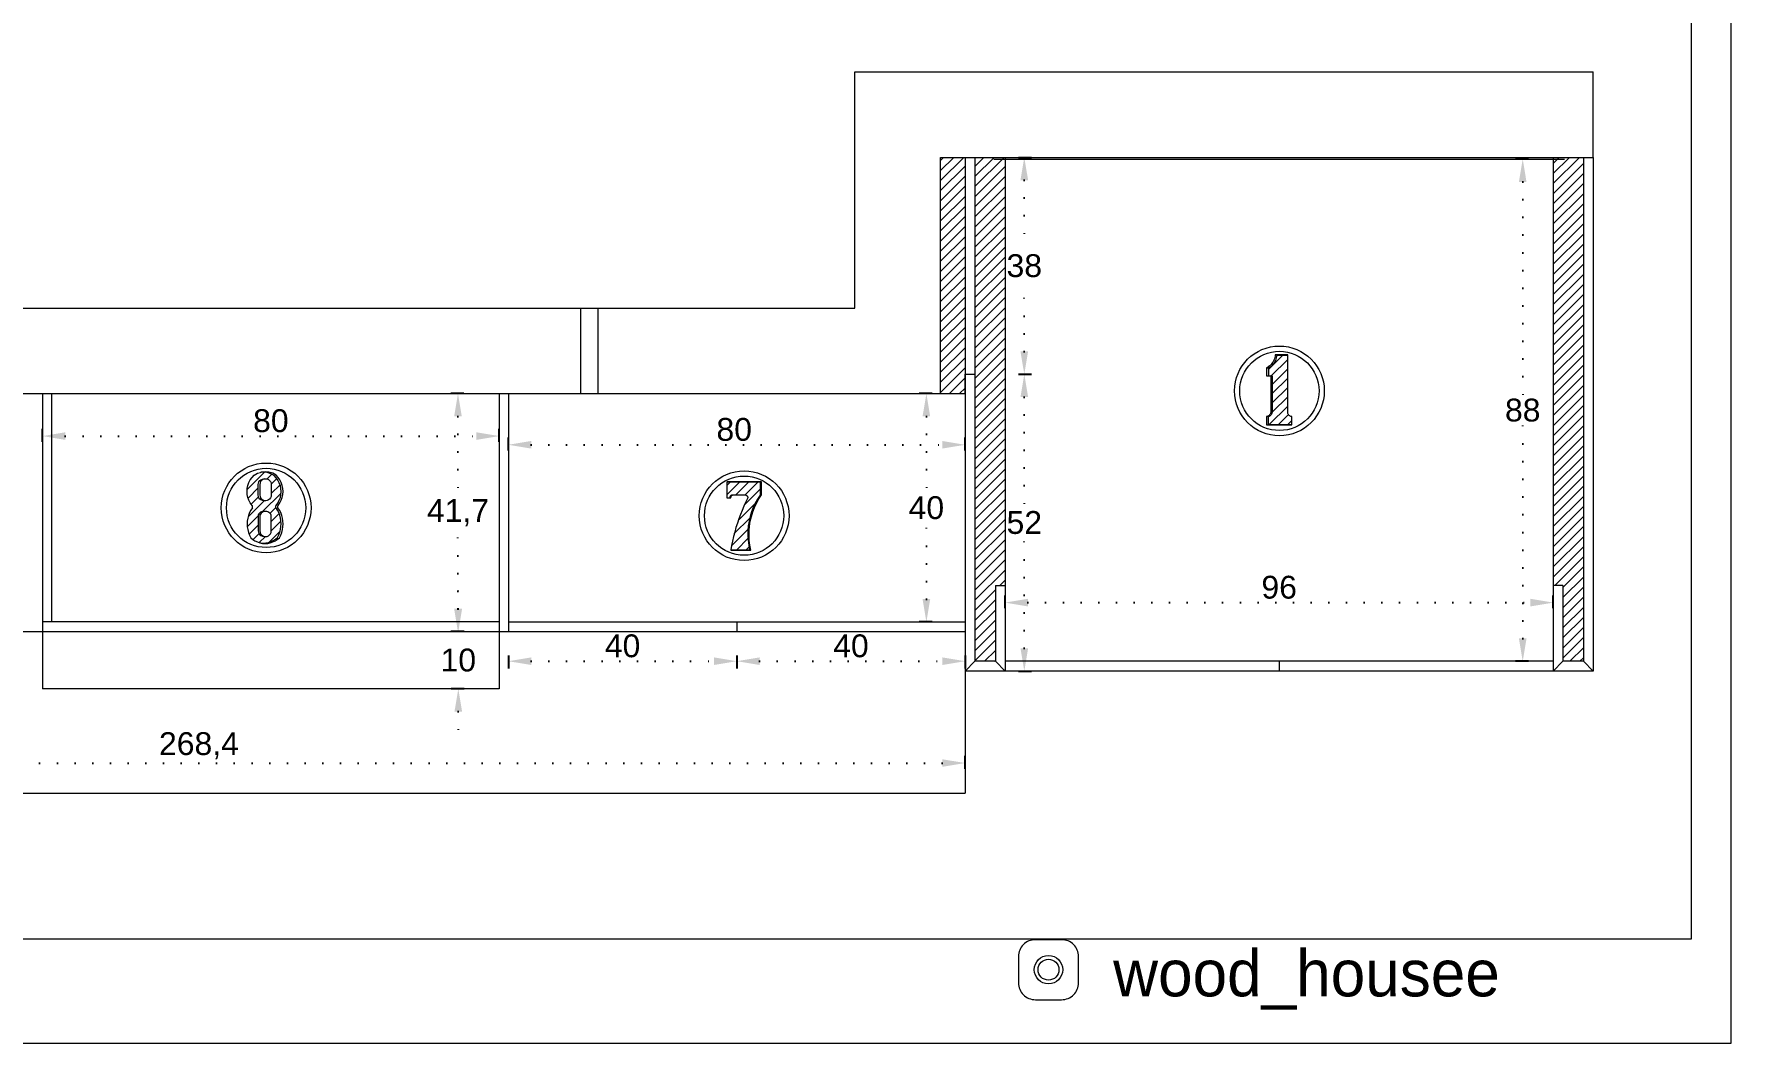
# Model space of a CAD drawing. Header units: inches. Extents: x 352 to 11605, y -941 to 2503.
# Drawn here: x 7781.8 to 8079, y 1293.2 to 1470 of the extents above; entities that cross this region are included whole.
import ezdxf

# ---------------------------------------------------------------- set-up
doc = ezdxf.new("R2010")
doc.units = ezdxf.units.IN
doc.header["$MEASUREMENT"] = 0
doc.linetypes.add('ACAD_ISO07W100', pattern=[3, 0, -3])
doc.styles.get("Standard").update_dxf_attribs({"font": 'arial.ttf'})
doc.dimstyles.new('ISO-25', dxfattribs={"dimtxt": 4, "dimasz": 4, "dimexe": 1.25, "dimexo": 0.625, "dimtad": 1, "dimtih": 1, "dimtoh": 1, "dimdec": 1, "dimtxsty": 'Standard', "dimcen": 2.5, "dimadec": 0, "dimazin": 0, "dimtfac": 1, "dimtdec": 1, "dimtmove": 0, "dimatfit": 3, "dimfxl": 1, "dimfxlon": 1, "dimarcsym": 0})
pattern_1 = [(45, (2015.9359, 704.5367), (-0.88388348, 0.88388348), [])]

# ---------------------------------------------------------------- blocks, each defined once
blk = doc.blocks.new('*D296')
at = {"color": 0, "lineweight": -2, "transparency": 16777216}
for p, q in [((7864.86, 1397), (7864.86, 1399.25)), ((7944.86, 1397), (7944.86, 1399.25))]:
    blk.add_line(p, q, dxfattribs=at)
at = {"color": 0, "linetype": 'ACAD_ISO07W100', "lineweight": -2, "transparency": 16777216}
blk.add_line((7868.86, 1398), (7940.86, 1398), dxfattribs=at)
at = {"color": 0, "transparency": 16777216}
for points in [[(7868.86, 1398.67), (7868.86, 1397.34), (7864.86, 1398)], [(7940.86, 1398.67), (7940.86, 1397.34), (7944.86, 1398)]]:
    blk.add_solid(points, dxfattribs=at)
at = {"layer": 'Defpoints', "color": 0, "transparency": 16777216}
for p in [(7944.86, 1398), (7864.86, 1366.96), (7944.86, 1336.96)]:
    blk.add_point(p, dxfattribs=at)
at = {"color": 0, "lineweight": 20, "transparency": 16777216, "insert": (7904.41, 1400.67), "char_height": 4, "attachment_point": 5}
blk.add_mtext('80', dxfattribs=at)
blk = doc.blocks.new('*D297')
at = {"color": 0, "lineweight": -2, "transparency": 16777216}
for p, q in [((7864.86, 1361.08), (7864.86, 1358.83)), ((7904.86, 1361.08), (7904.86, 1358.83))]:
    blk.add_line(p, q, dxfattribs=at)
at = {"color": 0, "linetype": 'ACAD_ISO07W100', "lineweight": -2, "transparency": 16777216}
blk.add_line((7868.86, 1360.08), (7900.86, 1360.08), dxfattribs=at)
at = {"color": 0, "transparency": 16777216}
for points in [[(7868.86, 1360.75), (7868.86, 1359.42), (7864.86, 1360.08)], [(7900.86, 1360.75), (7900.86, 1359.42), (7904.86, 1360.08)]]:
    blk.add_solid(points, dxfattribs=at)
at = {"layer": 'Defpoints', "color": 0, "transparency": 16777216}
for p in [(7864.86, 1365.26), (7904.86, 1366.96), (7904.86, 1360.08)]:
    blk.add_point(p, dxfattribs=at)
at = {"color": 0, "lineweight": 20, "transparency": 16777216, "insert": (7884.86, 1362.75), "char_height": 4, "attachment_point": 5}
blk.add_mtext('40', dxfattribs=at)
blk = doc.blocks.new('*D298')
at = {"color": 0, "lineweight": -2, "transparency": 16777216}
for p, q in [((7904.86, 1361.08), (7904.86, 1358.83)), ((7944.86, 1361.08), (7944.86, 1358.83))]:
    blk.add_line(p, q, dxfattribs=at)
at = {"color": 0, "linetype": 'ACAD_ISO07W100', "lineweight": -2, "transparency": 16777216}
blk.add_line((7908.86, 1360.08), (7940.86, 1360.08), dxfattribs=at)
at = {"color": 0, "transparency": 16777216}
for points in [[(7908.86, 1360.75), (7908.86, 1359.42), (7904.86, 1360.08)], [(7940.86, 1360.75), (7940.86, 1359.42), (7944.86, 1360.08)]]:
    blk.add_solid(points, dxfattribs=at)
at = {"layer": 'Defpoints', "color": 0, "transparency": 16777216}
for p in [(7904.86, 1366.96), (7944.86, 1365.26), (7944.86, 1360.08)]:
    blk.add_point(p, dxfattribs=at)
at = {"color": 0, "lineweight": 20, "transparency": 16777216, "insert": (7924.86, 1362.75), "char_height": 4, "attachment_point": 5}
blk.add_mtext('40', dxfattribs=at)
blk = doc.blocks.new('*D302')
at = {"color": 0, "lineweight": -2, "transparency": 16777216}
for p, q in [((7783.26, 1398.53), (7783.26, 1400.78)), ((7863.26, 1398.53), (7863.26, 1400.78))]:
    blk.add_line(p, q, dxfattribs=at)
at = {"color": 0, "linetype": 'ACAD_ISO07W100', "lineweight": -2, "transparency": 16777216}
blk.add_line((7787.26, 1399.53), (7859.26, 1399.53), dxfattribs=at)
at = {"color": 0, "transparency": 16777216}
for points in [[(7787.26, 1400.19), (7787.26, 1398.86), (7783.26, 1399.53)], [(7859.26, 1400.19), (7859.26, 1398.86), (7863.26, 1399.53)]]:
    blk.add_solid(points, dxfattribs=at)
at = {"layer": 'Defpoints', "color": 0, "transparency": 16777216}
for p in [(7863.26, 1399.53), (7783.26, 1365.26), (7863.26, 1365.26)]:
    blk.add_point(p, dxfattribs=at)
at = {"color": 0, "lineweight": 20, "transparency": 16777216, "insert": (7823.26, 1402.2), "char_height": 4, "attachment_point": 5}
blk.add_mtext('80', dxfattribs=at)
blk = doc.blocks.new('*D305')
at = {"color": 0, "lineweight": -2, "transparency": 16777216}
for p, q in [((8043.52, 1448.06), (8041.27, 1448.06)), ((8043.52, 1360.06), (8041.27, 1360.06))]:
    blk.add_line(p, q, dxfattribs=at)
at = {"color": 0, "linetype": 'ACAD_ISO07W100', "lineweight": -2, "transparency": 16777216}
for p, q in [((8042.52, 1444.06), (8042.52, 1406.73)), ((8042.52, 1364.06), (8042.52, 1401.39))]:
    blk.add_line(p, q, dxfattribs=at)
at = {"color": 0, "transparency": 16777216}
for points in [[(8041.85, 1444.06), (8043.18, 1444.06), (8042.52, 1448.06)], [(8041.85, 1364.06), (8043.18, 1364.06), (8042.52, 1360.06)]]:
    blk.add_solid(points, dxfattribs=at)
at = {"layer": 'Defpoints', "color": 0, "transparency": 16777216}
for p in [(8049.86, 1448.06), (8042.52, 1360.06), (8049.86, 1360.06)]:
    blk.add_point(p, dxfattribs=at)
at = {"color": 0, "lineweight": 20, "transparency": 16777216, "insert": (8042.52, 1404.06), "char_height": 4, "attachment_point": 5}
blk.add_mtext('88', dxfattribs=at)
blk = doc.blocks.new('*D306')
at = {"color": 0, "lineweight": -2, "transparency": 16777216}
for p, q in [((7951.86, 1369.35), (7951.86, 1371.6)), ((8047.86, 1369.35), (8047.86, 1371.6))]:
    blk.add_line(p, q, dxfattribs=at)
at = {"color": 0, "linetype": 'ACAD_ISO07W100', "lineweight": -2, "transparency": 16777216}
blk.add_line((7955.86, 1370.35), (8043.86, 1370.35), dxfattribs=at)
at = {"color": 0, "transparency": 16777216}
for points in [[(7955.86, 1371.02), (7955.86, 1369.68), (7951.86, 1370.35)], [(8043.86, 1371.02), (8043.86, 1369.68), (8047.86, 1370.35)]]:
    blk.add_solid(points, dxfattribs=at)
at = {"layer": 'Defpoints', "color": 0, "transparency": 16777216}
for p in [(8047.86, 1370.35), (7951.86, 1360.06), (8047.86, 1360.06)]:
    blk.add_point(p, dxfattribs=at)
at = {"color": 0, "lineweight": 20, "transparency": 16777216, "insert": (7999.86, 1373.02), "char_height": 4, "attachment_point": 5}
blk.add_mtext('96', dxfattribs=at)
blk = doc.blocks.new('*D303')
at = {"color": 0, "lineweight": -2, "transparency": 16777216}
for p, q in [((7939.07, 1406.96), (7936.82, 1406.96)), ((7939.07, 1366.96), (7936.82, 1366.96))]:
    blk.add_line(p, q, dxfattribs=at)
at = {"color": 0, "linetype": 'ACAD_ISO07W100', "lineweight": -2, "transparency": 16777216}
for p, q in [((7938.07, 1402.96), (7938.07, 1389.63)), ((7938.07, 1370.96), (7938.07, 1384.29))]:
    blk.add_line(p, q, dxfattribs=at)
at = {"color": 0, "transparency": 16777216}
for points in [[(7937.4, 1402.96), (7938.74, 1402.96), (7938.07, 1406.96)], [(7937.4, 1370.96), (7938.74, 1370.96), (7938.07, 1366.96)]]:
    blk.add_solid(points, dxfattribs=at)
at = {"layer": 'Defpoints', "color": 0, "transparency": 16777216}
for p in [(7944.86, 1406.96), (7938.07, 1366.96), (7944.86, 1366.96)]:
    blk.add_point(p, dxfattribs=at)
at = {"color": 0, "lineweight": 20, "transparency": 16777216, "insert": (7938.07, 1386.96), "char_height": 4, "attachment_point": 5}
blk.add_mtext('40', dxfattribs=at)
blk = doc.blocks.new('*D295')
at = {"color": 0, "lineweight": -2, "transparency": 16777216}
for p, q in [((7857.03, 1406.96), (7854.78, 1406.96)), ((7857.03, 1365.26), (7854.78, 1365.26))]:
    blk.add_line(p, q, dxfattribs=at)
at = {"color": 0, "linetype": 'ACAD_ISO07W100', "lineweight": -2, "transparency": 16777216}
for p, q in [((7856.03, 1402.96), (7856.03, 1389.14)), ((7856.03, 1369.26), (7856.03, 1383.08))]:
    blk.add_line(p, q, dxfattribs=at)
at = {"color": 0, "transparency": 16777216}
for points in [[(7855.36, 1402.96), (7856.7, 1402.96), (7856.03, 1406.96)], [(7855.36, 1369.26), (7856.7, 1369.26), (7856.03, 1365.26)]]:
    blk.add_solid(points, dxfattribs=at)
at = {"layer": 'Defpoints', "color": 0, "transparency": 16777216}
for p in [(7856.03, 1406.96), (7861.86, 1406.96), (7861.86, 1365.26)]:
    blk.add_point(p, dxfattribs=at)
at = {"color": 0, "lineweight": 20, "transparency": 16777216, "insert": (7856.03, 1386.11), "char_height": 4, "attachment_point": 5}
blk.add_mtext('41,7', dxfattribs=at)
blk = doc.blocks.new('*D307')
at = {"color": 0, "lineweight": -2, "transparency": 16777216}
for p, q in [((7954.22, 1410.36), (7956.47, 1410.36)), ((7954.22, 1358.36), (7956.47, 1358.36))]:
    blk.add_line(p, q, dxfattribs=at)
at = {"color": 0, "linetype": 'ACAD_ISO07W100', "lineweight": -2, "transparency": 16777216}
for p, q in [((7955.22, 1406.36), (7955.22, 1387.03)), ((7955.22, 1362.36), (7955.22, 1381.69))]:
    blk.add_line(p, q, dxfattribs=at)
at = {"color": 0, "transparency": 16777216}
for points in [[(7954.55, 1406.36), (7955.89, 1406.36), (7955.22, 1410.36)], [(7954.55, 1362.36), (7955.89, 1362.36), (7955.22, 1358.36)]]:
    blk.add_solid(points, dxfattribs=at)
at = {"layer": 'Defpoints', "color": 0, "transparency": 16777216}
for p in [(7946.56, 1410.36), (7946.56, 1358.36), (7955.22, 1358.36)]:
    blk.add_point(p, dxfattribs=at)
at = {"color": 0, "lineweight": 20, "transparency": 16777216, "insert": (7955.22, 1384.36), "char_height": 4, "attachment_point": 5}
blk.add_mtext('52', dxfattribs=at)
blk = doc.blocks.new('*D308')
at = {"color": 0, "lineweight": -2, "transparency": 16777216}
for p, q in [((7954.22, 1448.36), (7956.47, 1448.36)), ((7954.22, 1410.36), (7956.47, 1410.36))]:
    blk.add_line(p, q, dxfattribs=at)
at = {"color": 0, "linetype": 'ACAD_ISO07W100', "lineweight": -2, "transparency": 16777216}
for p, q in [((7955.22, 1444.36), (7955.22, 1432.03)), ((7955.22, 1414.36), (7955.22, 1426.69))]:
    blk.add_line(p, q, dxfattribs=at)
at = {"color": 0, "transparency": 16777216}
for points in [[(7954.55, 1444.36), (7955.89, 1444.36), (7955.22, 1448.36)], [(7954.55, 1414.36), (7955.89, 1414.36), (7955.22, 1410.36)]]:
    blk.add_solid(points, dxfattribs=at)
at = {"layer": 'Defpoints', "color": 0, "transparency": 16777216}
for p in [(7946.56, 1448.36), (7955.22, 1448.36), (7946.56, 1410.36)]:
    blk.add_point(p, dxfattribs=at)
at = {"color": 0, "lineweight": 20, "transparency": 16777216, "insert": (7955.22, 1429.36), "char_height": 4, "attachment_point": 5}
blk.add_mtext('38', dxfattribs=at)
blk = doc.blocks.new('*D309')
at = {"color": 0, "linetype": 'ACAD_ISO07W100', "lineweight": -2, "transparency": 16777216}
for p, q in [((7856.09, 1369.26), (7856.09, 1373.26)), ((7856.09, 1365.26), (7856.09, 1362.93)), ((7856.09, 1355.26), (7856.09, 1357.59)), ((7856.09, 1351.26), (7856.09, 1347.26))]:
    blk.add_line(p, q, dxfattribs=at)
at = {"color": 0, "lineweight": -2, "transparency": 16777216}
for p, q in [((7857.09, 1365.26), (7854.84, 1365.26)), ((7857.09, 1355.26), (7854.84, 1355.26))]:
    blk.add_line(p, q, dxfattribs=at)
at = {"color": 0, "transparency": 16777216}
for points in [[(7855.42, 1369.26), (7856.75, 1369.26), (7856.09, 1365.26)], [(7855.42, 1351.26), (7856.75, 1351.26), (7856.09, 1355.26)]]:
    blk.add_solid(points, dxfattribs=at)
at = {"layer": 'Defpoints', "color": 0, "transparency": 16777216}
for p in [(7863.26, 1365.26), (7856.09, 1355.26), (7863.26, 1355.26)]:
    blk.add_point(p, dxfattribs=at)
at = {"color": 0, "lineweight": 20, "transparency": 16777216, "insert": (7856.09, 1360.26), "char_height": 4, "attachment_point": 5}
blk.add_mtext('10', dxfattribs=at)
blk = doc.blocks.new('*D490')
at = {"color": 0, "lineweight": -2, "transparency": 16777216}
for p, q in [((7676.46, 1341.24), (7676.46, 1343.49)), ((7944.86, 1341.24), (7944.86, 1343.49))]:
    blk.add_line(p, q, dxfattribs=at)
at = {"color": 0, "linetype": 'ACAD_ISO07W100', "lineweight": -2, "transparency": 16777216}
blk.add_line((7940.86, 1342.24), (7680.46, 1342.24), dxfattribs=at)
at = {"color": 0, "transparency": 16777216}
for points in [[(7680.46, 1342.9), (7680.46, 1341.57), (7676.46, 1342.24)], [(7940.86, 1342.9), (7940.86, 1341.57), (7944.86, 1342.24)]]:
    blk.add_solid(points, dxfattribs=at)
at = {"layer": 'Defpoints', "color": 0, "transparency": 16777216}
for p in [(7676.46, 1342.24), (7676.46, 1336.96), (7944.86, 1336.96)]:
    blk.add_point(p, dxfattribs=at)
at = {"color": 0, "lineweight": 20, "transparency": 16777216, "insert": (7810.66, 1345.27), "char_height": 4, "attachment_point": 5}
blk.add_mtext('268,4', dxfattribs=at)

msp = doc.modelspace()

# ---------------------------------------------------------------- hatches: boundary and pattern name
at = {"lineweight": 20}
h = msp.add_hatch(dxfattribs=at)
h.set_pattern_fill('ANSI31', color=256, scale=10)
h.set_pattern_definition(pattern_1)
h.paths.add_polyline_path([(7940.56, 1406.96), (7944.86, 1406.96), (7944.86, 1448.36), (7940.56, 1448.36)])
h = msp.add_hatch(dxfattribs=at)
h.set_pattern_fill('ANSI31', color=256, scale=10)
h.set_pattern_definition(pattern_1)
h.paths.add_polyline_path([(8053.16, 1448.36), (8047.86, 1448.36), (8047.86, 1373.36), (8049.56, 1373.36), (8049.56, 1360.06), (8053.16, 1360.06)])
h.paths.add_polyline_path([(7946.56, 1360.06), (7950.16, 1360.06), (7950.16, 1373.36), (7951.86, 1373.36), (7951.86, 1448.36), (7946.56, 1448.36)])
h = msp.add_hatch(dxfattribs=at)
h.set_pattern_fill('ANSI31', color=256, scale=9.218651)
h.set_pattern_definition([(45, (7252.1099, 1952.7349), (-0.8148213, 0.8148213), [])])
h.paths.add_polyline_path([(8001.88, 1402.98), (8001.79, 1403.03), (8001.7, 1403.08), (8001.62, 1403.14), (8001.55, 1403.22), (8001.49, 1403.29), (8001.44, 1403.38), (8001.4, 1403.47), (8001.37, 1403.57), (8001.35, 1403.67), (8001.35, 1403.77), (8001.35, 1413.69), (7999.49, 1413.69), (7999.46, 1413.46), (7999.41, 1413.23), (7999.34, 1413.01), (7999.26, 1412.79), (7999.15, 1412.58), (7999.03, 1412.38), (7998.89, 1412.2), (7998.74, 1412.02), (7998.57, 1411.86), (7998.38, 1411.72), (7998.19, 1411.59), (7997.98, 1411.48), (7997.98, 1410.07), (7998.39, 1410.07), (7998.7, 1410.05), (7998.7, 1403.81), (7998.68, 1403.71), (7998.66, 1403.61), (7998.63, 1403.52), (7998.59, 1403.44), (7998.53, 1403.35), (7998.47, 1403.28), (7998.41, 1403.21), (7998.33, 1403.14), (7998.25, 1403.09), (7998.17, 1403.04), (7998.08, 1403.01), (7997.98, 1402.98), (7997.98, 1401.55), (8002.07, 1401.55), (8002.07, 1402.93), (8001.97, 1402.95)])
h = msp.add_hatch(dxfattribs=at)
h.set_pattern_fill('ANSI31', color=256, scale=9.218651)
h.set_pattern_definition([(45, (7200.0683, 1933.0256), (-0.8148213, 0.8148213), [])])
h.paths.add_polyline_path([(7824.14, 1387.31), (7824.2, 1387.37), (7824.5, 1387.8), (7824.74, 1388.27), (7824.92, 1388.76), (7825.02, 1389.27), (7825.06, 1389.8), (7825.02, 1390.32), (7824.92, 1390.83), (7824.74, 1391.33), (7824.5, 1391.79), (7824.2, 1392.22), (7823.85, 1392.61), (7823.26, 1392.94), (7822.61, 1393.15), (7821.94, 1393.21), (7821.43, 1393.16), (7820.91, 1393), (7820.32, 1392.66), (7819.96, 1392.27), (7819.66, 1391.84), (7819.41, 1391.37), (7819.24, 1390.87), (7819.13, 1390.35), (7819.1, 1389.82), (7819.13, 1389.3), (7819.24, 1388.78), (7819.41, 1388.28), (7819.66, 1387.81), (7819.96, 1387.37), (7820.02, 1387.31), (7820.02, 1386.98), (7819.74, 1386.56), (7819.51, 1386.11), (7819.33, 1385.63), (7819.2, 1385.14), (7819.12, 1384.64), (7819.1, 1384.13), (7819.12, 1383.63), (7819.2, 1383.13), (7819.33, 1382.64), (7819.51, 1382.16), (7819.74, 1381.71), (7820.1, 1381.41), (7820.48, 1381.16), (7820.9, 1380.97), (7821.3, 1380.83), (7821.49, 1380.8), (7821.94, 1380.77), (7822.4, 1380.8), (7822.84, 1380.88), (7823.28, 1381.03), (7823.69, 1381.22), (7824.07, 1381.47), (7824.42, 1381.76), (7824.65, 1382.21), (7824.83, 1382.68), (7824.95, 1383.17), (7825.03, 1383.66), (7825.06, 1384.16), (7825.03, 1384.67), (7824.95, 1385.16), (7824.83, 1385.65), (7824.65, 1386.12), (7824.42, 1386.56), (7824.14, 1386.99)])
h.paths.add_polyline_path([(7822.74, 1386.26), (7822.93, 1386.16), (7823.09, 1386.03), (7823.23, 1385.87), (7823.33, 1385.69), (7823.33, 1382.91), (7823.3, 1382.65), (7823.2, 1382.41), (7823.04, 1382.21), (7822.83, 1382.05), (7822.59, 1381.95), (7822.33, 1381.91), (7822.07, 1381.95), (7821.77, 1382), (7821.53, 1382.1), (7821.33, 1382.25), (7821.17, 1382.46), (7821.07, 1382.7), (7821.04, 1382.95), (7821.04, 1385.7), (7821.14, 1385.88), (7821.28, 1386.04), (7821.44, 1386.17), (7821.62, 1386.27), (7821.82, 1386.32), (7822.03, 1386.34), (7822.33, 1386.34), (7822.54, 1386.32)], flags=16)
h.paths.add_polyline_path([(7822.59, 1388.24), (7822.33, 1388.2), (7822.03, 1388.19), (7821.77, 1388.23), (7821.53, 1388.33), (7821.33, 1388.48), (7821.17, 1388.69), (7821.07, 1388.93), (7821.04, 1389.18), (7821.04, 1391.02), (7821.07, 1391.27), (7821.17, 1391.51), (7821.33, 1391.72), (7821.53, 1391.87), (7821.77, 1391.97), (7822.07, 1392.02), (7822.33, 1392.05), (7822.59, 1392.02), (7822.83, 1391.92), (7823.04, 1391.76), (7823.2, 1391.55), (7823.3, 1391.31), (7823.33, 1391.05), (7823.33, 1389.2), (7823.3, 1388.94), (7823.2, 1388.7), (7823.04, 1388.5), (7822.83, 1388.34)], flags=16)
h = msp.add_hatch(dxfattribs=at)
h.set_pattern_fill('ANSI31', color=256, scale=9.218651)
h.set_pattern_definition([(45, (7265.8435, 1931.8548), (-0.8148213, 0.8148213), [])])
h.paths.add_polyline_path([(7906.88, 1383.78), (7907.02, 1384.61), (7907.21, 1385.43), (7907.45, 1386.23), (7907.75, 1387.01), (7908.11, 1387.77), (7908.52, 1388.5), (7908.98, 1389.2), (7908.98, 1391.46), (7903.11, 1391.46), (7903.11, 1388.71), (7903.63, 1388.71), (7903.63, 1388.78), (7903.68, 1388.91), (7903.75, 1389.02), (7903.86, 1389.12), (7903.98, 1389.18), (7904.01, 1389.18), (7903.95, 1389.16), (7903.89, 1389.13), (7903.83, 1389.09), (7903.78, 1389.05), (7903.73, 1389), (7903.7, 1388.94), (7903.67, 1388.88), (7903.64, 1388.81), (7903.63, 1388.75), (7903.63, 1388.71), (7903.81, 1388.71), (7903.82, 1388.81), (7903.86, 1388.94), (7903.94, 1389.06), (7904.04, 1389.15), (7904.17, 1389.21), (7904.27, 1389.23), (7904.34, 1389.23), (7906.31, 1389.23), (7906.43, 1389.21), (7906.56, 1389.15), (7906.66, 1389.06), (7906.74, 1388.94), (7906.78, 1388.81), (7906.78, 1388.71), (7906.44, 1387.98), (7906.1, 1387.25), (7905.79, 1386.51), (7905.5, 1385.76), (7905.22, 1385.01), (7904.96, 1384.24), (7904.72, 1383.48), (7904.5, 1382.7), (7904.3, 1381.92), (7904.12, 1381.14), (7903.95, 1380.35), (7903.82, 1379.62), (7907.11, 1379.62), (7906.95, 1380.44), (7906.84, 1381.28), (7906.8, 1382.11), (7906.81, 1382.95)])

# ---------------------------------------------------------------- linework, layer by layer
for p, q in [((7925.56, 1421.96), (7925.56, 1463.36)), ((7925.56, 1463.36), (8054.86, 1463.36)), ((8054.86, 1448.36), (8054.86, 1463.36)), ((7940.56, 1406.96), (7940.56, 1448.36)), ((7940.56, 1448.36), (8054.86, 1448.36)), ((7944.86, 1448.36), (7944.86, 1336.96)), ((7946.56, 1448.36), (7946.56, 1360.06)), ((7949.86, 1448.06), (8049.86, 1448.06)), ((7951.86, 1448.36), (7951.86, 1358.36)), ((8047.86, 1448.36), (8047.86, 1358.36)), ((8053.16, 1448.36), (8053.16, 1360.06)), ((8054.86, 1448.36), (8054.86, 1358.36)), ((7606.76, 1421.96), (7925.56, 1421.96)), ((7877.56, 1406.96), (7877.56, 1421.96)), ((7880.56, 1406.96), (7880.56, 1421.96)), ((7944.86, 1406.96), (7944.86, 1410.36)), ((7944.86, 1410.36), (7946.56, 1410.36)), ((7997.98, 1411.48), (7997.98, 1410.07)), ((7679.56, 1406.96), (7944.86, 1406.96)), ((7783.26, 1406.96), (7783.26, 1365.26)), ((7783.26, 1406.96), (7783.26, 1365.26)), ((7784.86, 1406.96), (7784.86, 1366.96)), ((7863.26, 1406.96), (7863.26, 1365.26)), ((7864.86, 1406.96), (7864.86, 1365.26)), ((7864.86, 1406.96), (7864.86, 1365.26)), ((7997.98, 1401.55), (8002.07, 1401.55)), ((7822.12, 1386.32), (7821.92, 1386.26)), ((7822.33, 1386.34), (7822.12, 1386.32)), ((7903.82, 1379.62), (7907.11, 1379.62)), ((7950.16, 1373.36), (7950.16, 1360.06)), ((7950.16, 1373.36), (7951.86, 1373.36)), ((8049.56, 1373.36), (8047.86, 1373.36)), ((8049.56, 1373.36), (8049.56, 1360.06)), ((7676.46, 1365.26), (7781.76, 1365.26)), ((7781.76, 1365.26), (7944.86, 1365.26)), ((7863.26, 1366.96), (7783.26, 1366.96)), ((7783.26, 1365.26), (7783.26, 1355.26)), ((7863.26, 1365.26), (7863.26, 1355.26)), ((7864.86, 1366.96), (7944.86, 1366.96)), ((7904.86, 1366.96), (7904.86, 1365.26)), ((7946.56, 1360.06), (7944.86, 1358.36)), ((7950.16, 1360.06), (7946.56, 1360.06)), ((7950.16, 1360.06), (7948.56, 1360.06)), ((7950.16, 1360.06), (7949.86, 1360.06)), ((7950.16, 1360.06), (7951.86, 1358.36)), ((8047.86, 1360.06), (7951.86, 1360.06)), ((7999.86, 1360.06), (7999.86, 1358.36)), ((8049.56, 1360.06), (8047.86, 1358.36)), ((8053.16, 1360.06), (8049.56, 1360.06)), ((8049.86, 1360.06), (8049.56, 1360.06)), ((8051.16, 1360.06), (8050.78, 1360.06)), ((8053.16, 1360.06), (8054.86, 1358.36)), ((8054.86, 1358.36), (7944.86, 1358.36)), ((7863.26, 1355.26), (7783.26, 1355.26)), ((7606.76, 1336.96), (7944.86, 1336.96))]:
    msp.add_line(p, q, dxfattribs=at)
for points in [[(7578.92, 2000.44), (7578.92, 1293.17), (8079.01, 1293.17), (8079.01, 2000.44)], [(7585.83, 1993.53), (7585.83, 1311.46), (8072.1, 1311.46), (8072.1, 1993.53)], [(7821.77, 1388.23), (7821.53, 1388.33), (7821.33, 1388.48), (7821.17, 1388.69), (7821.07, 1388.93), (7821.04, 1389.18), (7821.04, 1391.02), (7821.07, 1391.27), (7821.17, 1391.51), (7821.33, 1391.72), (7821.53, 1391.87), (7821.77, 1391.97), (7822.07, 1392.02), (7822.33, 1392.05), (7822.59, 1392.02), (7822.83, 1391.92), (7823.04, 1391.76), (7823.2, 1391.55), (7823.3, 1391.31), (7823.33, 1391.05), (7823.33, 1389.2), (7823.3, 1388.94), (7823.2, 1388.7), (7823.04, 1388.5), (7822.83, 1388.34), (7822.59, 1388.24), (7822.33, 1388.2), (7822.03, 1388.19)], [(7823.04, 1382.21), (7823.2, 1382.41), (7823.3, 1382.65), (7823.33, 1382.91), (7823.33, 1385.69), (7823.23, 1385.87), (7823.09, 1386.03), (7822.93, 1386.16), (7822.74, 1386.26), (7822.54, 1386.32), (7822.33, 1386.34), (7822.03, 1386.34), (7821.82, 1386.32), (7821.62, 1386.27), (7821.44, 1386.17), (7821.28, 1386.04), (7821.14, 1385.88), (7821.04, 1385.7), (7821.04, 1382.95), (7821.07, 1382.7), (7821.17, 1382.46), (7821.33, 1382.25), (7821.53, 1382.1), (7821.77, 1382), (7822.07, 1381.95), (7822.33, 1381.91), (7822.59, 1381.95), (7822.83, 1382.05)]]:
    msp.add_lwpolyline(points, close=True, dxfattribs=at)
for points in [[(7997.67, 1401.49), (8002.07, 1401.49), (8002.07, 1401.55), (8002.07, 1402.93), (8001.97, 1402.95), (8001.88, 1402.98), (8001.79, 1403.03), (8001.7, 1403.08), (8001.62, 1403.14), (8001.55, 1403.22), (8001.49, 1403.29), (8001.44, 1403.38), (8001.4, 1403.47), (8001.37, 1403.57), (8001.35, 1403.67), (8001.35, 1403.77), (8001.35, 1413.69), (8001.35, 1413.75), (7999.18, 1413.75), (7999.16, 1413.52), (7999.11, 1413.29), (7999.04, 1413.06), (7998.95, 1412.84), (7998.85, 1412.63), (7998.72, 1412.43), (7998.58, 1412.24), (7998.43, 1412.06), (7998.26, 1411.9), (7998.07, 1411.75), (7997.87, 1411.62), (7997.67, 1411.51), (7997.67, 1410.07), (7997.98, 1410.07), (7998.39, 1410.07), (7998.39, 1403.77), (7998.38, 1403.67), (7998.35, 1403.57), (7998.32, 1403.48), (7998.28, 1403.39), (7998.22, 1403.31), (7998.16, 1403.23), (7998.1, 1403.16), (7998.02, 1403.1), (7997.94, 1403.04), (7997.85, 1403), (7997.76, 1402.96), (7997.67, 1402.93), (7997.67, 1401.49), (7997.98, 1401.55), (7997.98, 1402.98), (7998.08, 1403.01), (7998.17, 1403.04), (7998.25, 1403.09), (7998.33, 1403.14), (7998.41, 1403.21), (7998.47, 1403.28), (7998.53, 1403.35), (7998.59, 1403.44), (7998.63, 1403.52), (7998.66, 1403.61), (7998.68, 1403.71), (7998.7, 1403.81), (7998.7, 1410.05), (7998.39, 1410.07)], [(7997.67, 1411.51), (7997.98, 1411.48), (7998.19, 1411.59), (7998.38, 1411.72), (7998.57, 1411.86), (7998.74, 1412.02), (7998.89, 1412.2), (7999.03, 1412.38), (7999.15, 1412.58), (7999.26, 1412.79), (7999.34, 1413.01), (7999.41, 1413.23), (7999.46, 1413.46), (7999.49, 1413.69)], [(7999.18, 1413.75), (7999.49, 1413.69), (8001.35, 1413.69)], [(7820.02, 1386.98), (7820.02, 1387.31), (7819.96, 1387.37), (7819.66, 1387.81), (7819.41, 1388.28), (7819.24, 1388.78), (7819.13, 1389.3), (7819.1, 1389.82), (7819.13, 1390.35), (7819.24, 1390.87), (7819.41, 1391.37), (7819.66, 1391.84), (7819.96, 1392.27), (7820.32, 1392.66), (7820.91, 1393), (7821.43, 1393.16), (7821.56, 1393.2)], [(7821.3, 1380.83), (7821.49, 1380.8), (7821.94, 1380.77), (7822.4, 1380.8), (7822.84, 1380.88), (7823.28, 1381.03), (7823.69, 1381.22), (7824.07, 1381.47), (7824.42, 1381.76), (7824.65, 1382.21), (7824.83, 1382.68), (7824.95, 1383.17), (7825.03, 1383.66), (7825.06, 1384.16), (7825.03, 1384.67), (7824.95, 1385.16), (7824.83, 1385.65), (7824.65, 1386.12), (7824.42, 1386.56), (7824.14, 1386.99), (7824.14, 1387.31), (7824.2, 1387.37), (7824.5, 1387.8), (7824.74, 1388.27), (7824.92, 1388.76), (7825.02, 1389.27), (7825.06, 1389.8), (7825.02, 1390.32), (7824.92, 1390.83), (7824.74, 1391.33), (7824.5, 1391.79), (7824.2, 1392.22), (7823.85, 1392.61), (7823.26, 1392.94), (7822.61, 1393.15), (7821.94, 1393.21), (7821.43, 1393.16)], [(7822.07, 1392.02), (7821.83, 1391.92), (7821.62, 1391.76), (7821.47, 1391.55), (7821.37, 1391.31), (7821.33, 1391.05), (7821.33, 1389.2), (7821.37, 1388.94), (7821.47, 1388.7), (7821.62, 1388.5), (7821.83, 1388.34), (7822.07, 1388.24), (7822.33, 1388.2)], [(7824.47, 1386.98), (7824.47, 1387.31), (7824.53, 1387.37), (7824.83, 1387.81), (7825.07, 1388.28), (7825.25, 1388.78), (7825.36, 1389.3), (7825.39, 1389.82), (7825.36, 1390.35), (7825.25, 1390.87), (7825.07, 1391.37), (7824.83, 1391.84), (7824.53, 1392.27), (7824.17, 1392.66), (7823.58, 1393), (7822.92, 1393.2), (7822.24, 1393.27), (7821.56, 1393.2)], [(7909.21, 1391.52), (7908.98, 1391.46), (7903.11, 1391.46)], [(7908.98, 1391.46), (7908.98, 1389.2), (7908.52, 1388.5), (7908.11, 1387.77), (7907.75, 1387.01), (7907.45, 1386.23), (7907.21, 1385.43), (7907.02, 1384.61), (7906.88, 1383.78), (7906.81, 1382.95), (7906.8, 1382.11), (7906.84, 1381.28), (7906.95, 1380.44), (7907.11, 1379.62), (7907.32, 1379.56), (7907.16, 1380.39), (7907.06, 1381.23), (7907.01, 1382.08), (7907.03, 1382.92), (7907.1, 1383.77), (7907.23, 1384.6), (7907.42, 1385.42), (7907.67, 1386.23), (7907.98, 1387.02), (7908.34, 1387.79), (7908.75, 1388.53), (7909.21, 1389.23), (7909.21, 1391.52), (7903.11, 1391.52), (7903.11, 1391.46), (7903.11, 1388.71), (7903.63, 1388.71), (7903.81, 1388.71), (7903.81, 1388.78), (7903.83, 1388.84), (7903.85, 1388.91), (7903.88, 1388.97), (7903.92, 1389.03), (7903.96, 1389.08), (7904.02, 1389.13), (7904.07, 1389.16), (7904.14, 1389.19), (7904.2, 1389.22), (7904.27, 1389.23), (7904.34, 1389.23), (7906.26, 1389.23), (7906.33, 1389.23), (7906.4, 1389.22), (7906.47, 1389.19), (7906.53, 1389.16), (7906.58, 1389.13), (7906.63, 1389.08), (7906.68, 1389.03), (7906.72, 1388.97), (7906.75, 1388.91), (7906.77, 1388.84), (7906.78, 1388.78), (7906.78, 1388.71), (7906.44, 1387.98), (7906.1, 1387.25), (7905.79, 1386.51), (7905.5, 1385.76), (7905.22, 1385.01), (7904.96, 1384.24), (7904.72, 1383.48), (7904.5, 1382.7), (7904.3, 1381.92), (7904.12, 1381.14), (7903.95, 1380.35), (7903.82, 1379.62), (7903.81, 1379.56), (7907.32, 1379.56)], [(7904.08, 1389.2), (7904.01, 1389.18), (7903.95, 1389.16), (7903.89, 1389.13), (7903.83, 1389.09), (7903.78, 1389.05), (7903.73, 1389), (7903.7, 1388.94), (7903.67, 1388.88), (7903.64, 1388.81), (7903.63, 1388.75), (7903.63, 1388.71)], [(7820.02, 1386.98), (7819.74, 1386.56), (7819.51, 1386.11), (7819.33, 1385.63), (7819.2, 1385.14), (7819.12, 1384.64), (7819.1, 1384.13), (7819.12, 1383.63), (7819.2, 1383.13), (7819.33, 1382.64), (7819.51, 1382.16), (7819.74, 1381.71), (7820.1, 1381.41), (7820.48, 1381.16), (7820.9, 1380.97), (7821.3, 1380.83), (7821.33, 1380.82)], [(7821.33, 1380.82), (7821.79, 1380.73), (7822.24, 1380.71), (7822.7, 1380.73), (7823.16, 1380.82), (7823.59, 1380.97), (7824.01, 1381.16), (7824.39, 1381.41), (7824.75, 1381.71), (7824.98, 1382.16), (7825.16, 1382.64), (7825.29, 1383.13), (7825.37, 1383.63), (7825.39, 1384.13), (7825.37, 1384.64), (7825.29, 1385.14), (7825.16, 1385.63), (7824.98, 1386.11), (7824.75, 1386.56), (7824.47, 1386.98)], [(7821.92, 1386.26), (7821.74, 1386.16), (7821.57, 1386.03), (7821.44, 1385.87), (7821.33, 1385.69), (7821.33, 1382.91), (7821.37, 1382.65), (7821.47, 1382.41), (7821.62, 1382.21), (7821.83, 1382.05), (7822.07, 1381.95)]]:
    msp.add_lwpolyline(points, dxfattribs=at)
msp.add_lwpolyline([(7957.16, 1300.77), (7961.76, 1300.77, 0.414214), (7964.72, 1303.73), (7964.72, 1308.33, 0.414214), (7961.76, 1311.29), (7957.16, 1311.29, 0.414214), (7954.2, 1308.33), (7954.2, 1303.73, 0.414214)], format="xyb", close=True, dxfattribs=at)
for centre, radius in [((7999.9, 1407.44), 7.86), ((7999.9, 1407.44), 6.94), ((7822.43, 1386.94), 7.86), ((7822.43, 1386.94), 6.94), ((7906.15, 1385.58), 7.86), ((7906.15, 1385.58), 6.94), ((7959.46, 1306.03), 2.49), ((7959.46, 1306.03), 1.83)]:
    msp.add_circle(centre, radius, dxfattribs=at)

# ---------------------------------------------------------------- texts
at = {"lineweight": 20, "insert": (7970.79, 1309.49), "char_height": 8.1327, "attachment_point": 1}
msp.add_mtext_dynamic_manual_height_columns('{\\fPlantagenet Cherokee|b0|i0|c0|p18;wood_housee}', width=1.593, gutter_width=40.17, heights=[0.251], dxfattribs=at)

# ---------------------------------------------------------------- dimensions: what is measured, and where the dimension line sits
at = {"lineweight": 20}
for base, p1, p2, angle, picture, middle in [((7955.22, 1448.36), (7946.56, 1410.36), (7946.56, 1448.36), 90, '*D308', (7955.22, 1429.36)), ((8042.52, 1360.06), (8049.86, 1448.06), (8049.86, 1360.06), 90, '*D305', (8042.52, 1404.06)), ((7955.22, 1358.36), (7946.56, 1410.36), (7946.56, 1358.36), 90, '*D307', (7955.22, 1384.36)), ((7856.03, 1406.96), (7861.86, 1365.26), (7861.86, 1406.96), 270, '*D295', (7856.03, 1386.11)), ((7938.07, 1366.96), (7944.86, 1406.96), (7944.86, 1366.96), 90, '*D303', (7938.07, 1386.96))]:
    dim = msp.add_linear_dim(base=base, p1=p1, p2=p2, angle=angle, dimstyle='ISO-25', dxfattribs=at)
    dim.commit()
    dim.dimension.update_dxf_attribs({"geometry": picture, "text_midpoint": middle})
for base, p1, p2, picture, middle in [((7863.26, 1399.53), (7783.26, 1365.26), (7863.26, 1365.26), '*D302', (7823.26, 1402.2)), ((8047.86, 1370.35), (7951.86, 1360.06), (8047.86, 1360.06), '*D306', (7999.86, 1373.02)), ((7904.86, 1360.08), (7864.86, 1365.26), (7904.86, 1366.96), '*D297', (7884.86, 1362.75)), ((7944.86, 1360.08), (7904.86, 1366.96), (7944.86, 1365.26), '*D298', (7924.86, 1362.75)), ((7676.46, 1342.24), (7944.86, 1336.96), (7676.46, 1336.96), '*D490', (7810.66, 1345.27))]:
    dim = msp.add_linear_dim(base=base, p1=p1, p2=p2, dimstyle='ISO-25', dxfattribs=at)
    dim.commit()
    dim.dimension.update_dxf_attribs({"geometry": picture, "text_midpoint": middle})
dim = msp.add_linear_dim(base=(7944.86, 1398), p1=(7864.86, 1366.96), p2=(7944.86, 1336.96), dimstyle='ISO-25', dxfattribs=at)
dim.commit()
dim.dimension.update_dxf_attribs({"geometry": '*D296', "text_midpoint": (7904.41, 1398), "dimtype": 160})
dim = msp.add_linear_dim(base=(7856.09, 1355.26), p1=(7863.26, 1365.26), p2=(7863.26, 1355.26), angle=90, dimstyle='ISO-25', dxfattribs=at)
dim.commit()
dim.dimension.update_dxf_attribs({"geometry": '*D309', "text_midpoint": (7856.09, 1360.26), "dimtype": 160})

doc.saveas('drawing.dxf')
